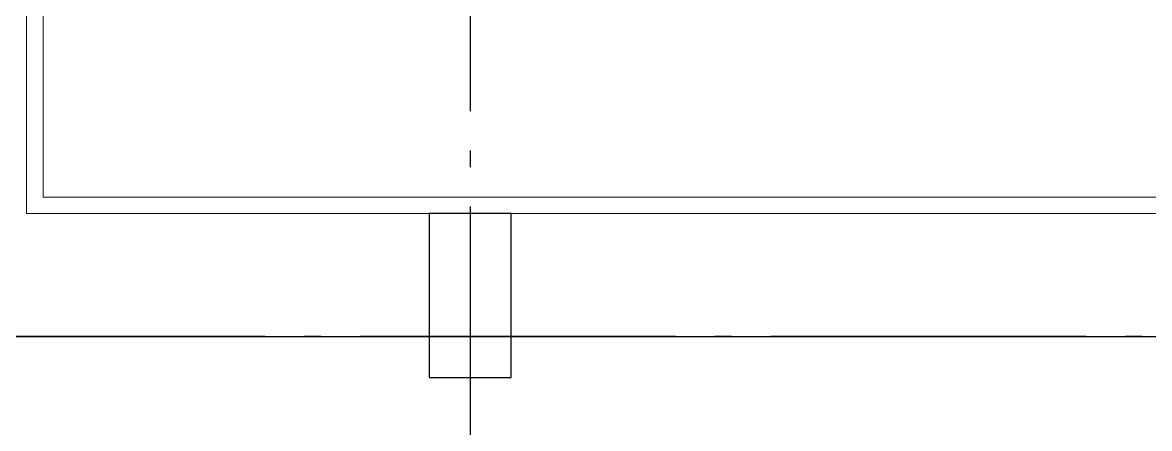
# Model space of a CAD drawing. Header units: metres. Extents: x 497148 to 498044, y 2998751 to 2999627.
# Drawn here: x 497595.21 to 497602.07, y 2999594.54 to 2999597.01 of the extents above; entities that cross this region are included whole.
import ezdxf

# ---------------------------------------------------------------- set-up
doc = ezdxf.new("R2010")
doc.units = ezdxf.units.M
doc.linetypes.add('ACAD_ISO04W100', pattern=[30.5, 24, -3, 0.5, -3])
doc.linetypes.add('CENTER', pattern=[2, 1.25, -0.25, 0.25, -0.25])
doc.layers.add('COLUMN', color=9, linetype='Continuous')
doc.layers.add('DOTE', color=1, linetype='CENTER')
doc.layers.add('纸机', color=7, linetype='Continuous', lineweight=0)

# ---------------------------------------------------------------- blocks, each defined once
blk = doc.blocks.new('A$Ce080179e')
blk.add_line((48.6859, 15.5), (110.6859, 15.5))
at = {"layer": 'COLUMN'}
for p, q in [((74.6859, 16.25), (74.1859, 16.25)), ((74.1859, 16.25), (74.1859, 15.25)), ((74.6859, 15.25), (74.6859, 16.25)), ((74.1859, 15.25), (74.6859, 15.25))]:
    blk.add_line(p, q, dxfattribs=at)
at = {"layer": 'DOTE', "color": 251, "linetype": 'ACAD_ISO04W100', "ltscale": 0.08}
for p, q in [((74.4359, 43.7928), (74.4359, 4.962)), ((110.6859, 15.5), (47.828, 15.5))]:
    blk.add_line(p, q, dxfattribs=at)
at = {"layer": '纸机', "color": 2, "ltscale": 0.05}
blk.add_lwpolyline([(86.2859, 30.8), (71.7359, 30.8), (71.7359, 16.25), (86.2859, 16.25), (86.2859, 20.8)], dxfattribs=at)
blk.add_lwpolyline([(71.8359, 16.35), (86.1859, 16.35), (86.1859, 30.7), (71.8359, 30.7)], close=True, dxfattribs=at)

msp = doc.modelspace()

# ---------------------------------------------------------------- block references
msp.add_blockref('A$Ce080179e', (497523.4984, 2999579.5994))

doc.saveas('drawing.dxf')
